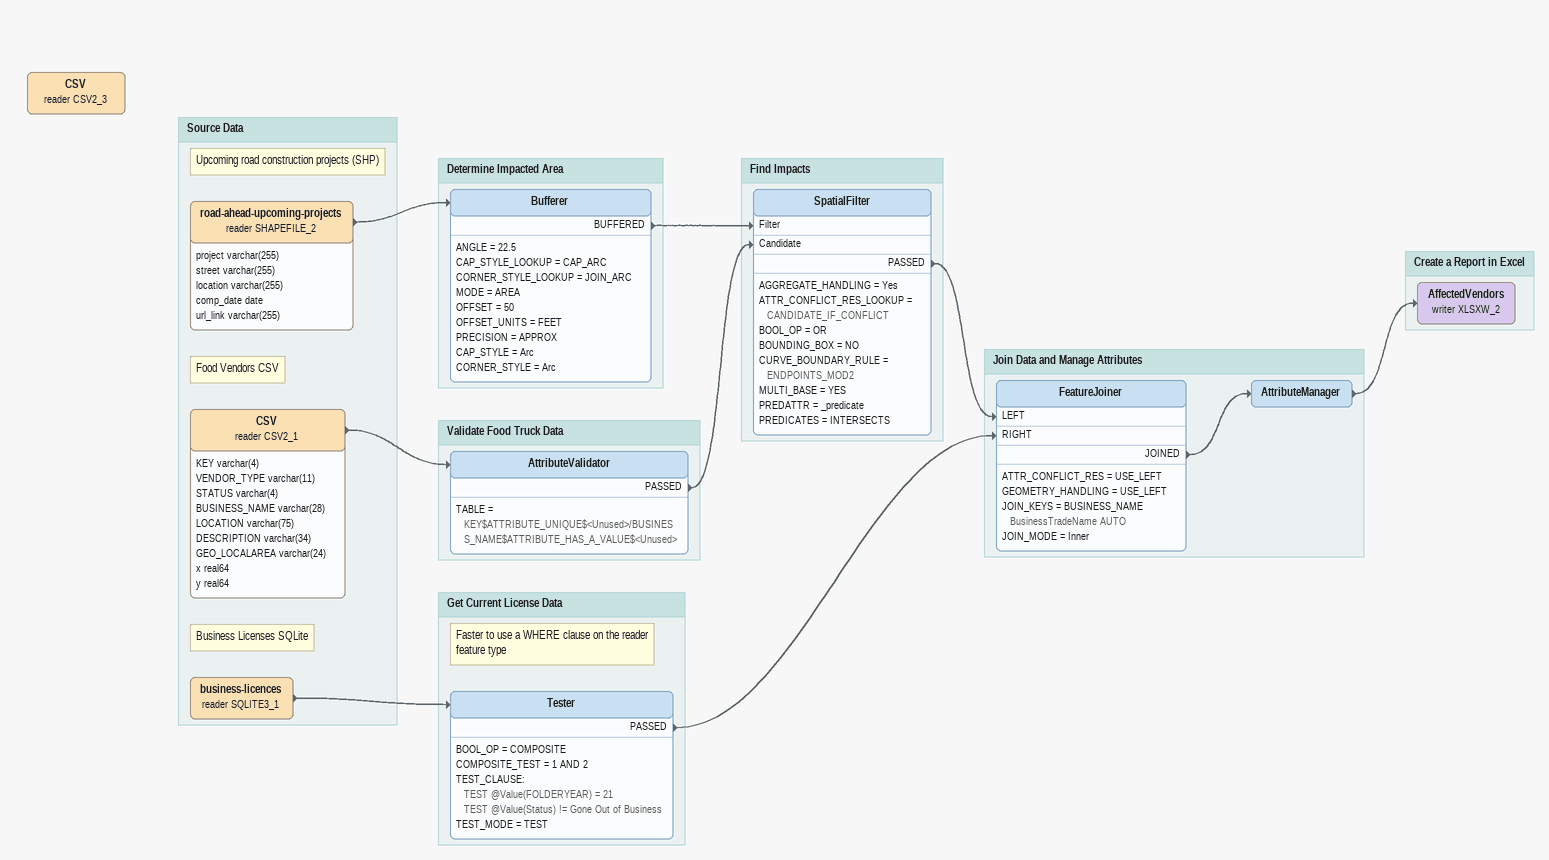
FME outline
CSV (reader CSV2_3)

Bookmark: Source Data
Note: Upcoming road construction projects (SHP)
road-ahead-upcoming-projects (reader SHAPEFILE_2)
    attributes: project varchar(255), street varchar(255), location varchar(255), comp_date date, url_link varchar(255)
    -> Bufferer
Note: Food Vendors CSV
CSV (reader CSV2_1)
    attributes: KEY varchar(4), VENDOR_TYPE varchar(11), STATUS varchar(4), BUSINESS_NAME varchar(28), LOCATION varchar(75), DESCRIPTION varchar(34), GEO_LOCALAREA varchar(24), x real64, y real64
    -> AttributeValidator
Note: Business Licenses SQLite
business-licences (reader SQLITE3_1)
    -> Tester

Bookmark: Determine Impacted Area
Bufferer
    ANGLE = 22.5
    CAP_STYLE_LOOKUP = CAP_ARC
    CORNER_STYLE_LOOKUP = JOIN_ARC
    MODE = AREA
    OFFSET = 50
    OFFSET_UNITS = FEET
    PRECISION = APPROX
    CAP_STYLE = Arc
    CORNER_STYLE = Arc
    BUFFERED -> SpatialFilter [Filter]

Bookmark: Validate Food Truck Data
AttributeValidator
    TABLE = KEY$ATTRIBUTE_UNIQUE$<Unused>/BUSINESS_NAME$ATTRIBUTE_HAS_A_VALUE$<Unused>
    PASSED -> SpatialFilter [Candidate]

Bookmark: Find Impacts
SpatialFilter
    AGGREGATE_HANDLING = Yes
    ATTR_CONFLICT_RES_LOOKUP = CANDIDATE_IF_CONFLICT
    BOOL_OP = OR
    BOUNDING_BOX = NO
    CURVE_BOUNDARY_RULE = ENDPOINTS_MOD2
    MULTI_BASE = YES
    PREDATTR = _predicate
    PREDICATES = INTERSECTS
    PASSED -> FeatureJoiner [LEFT]

Bookmark: Get Current License Data
Note: Faster to use a WHERE clause on the reader feature type
Tester
    BOOL_OP = COMPOSITE
    COMPOSITE_TEST = 1 AND 2
    TEST_CLAUSE:
      TEST @Value(FOLDERYEAR) = 21
      TEST @Value(Status) != Gone Out of Business
    TEST_MODE = TEST
    PASSED -> FeatureJoiner [RIGHT]

Bookmark: Join Data and Manage Attributes
FeatureJoiner
    ATTR_CONFLICT_RES = USE_LEFT
    GEOMETRY_HANDLING = USE_LEFT
    JOIN_KEYS = BUSINESS_NAME BusinessTradeName AUTO
    JOIN_MODE = Inner
    JOINED -> AttributeManager
AttributeManager
    -> AffectedVendors (writer XLSXW_2)

Bookmark: Create a Report in Excel
AffectedVendors (writer XLSXW_2)
